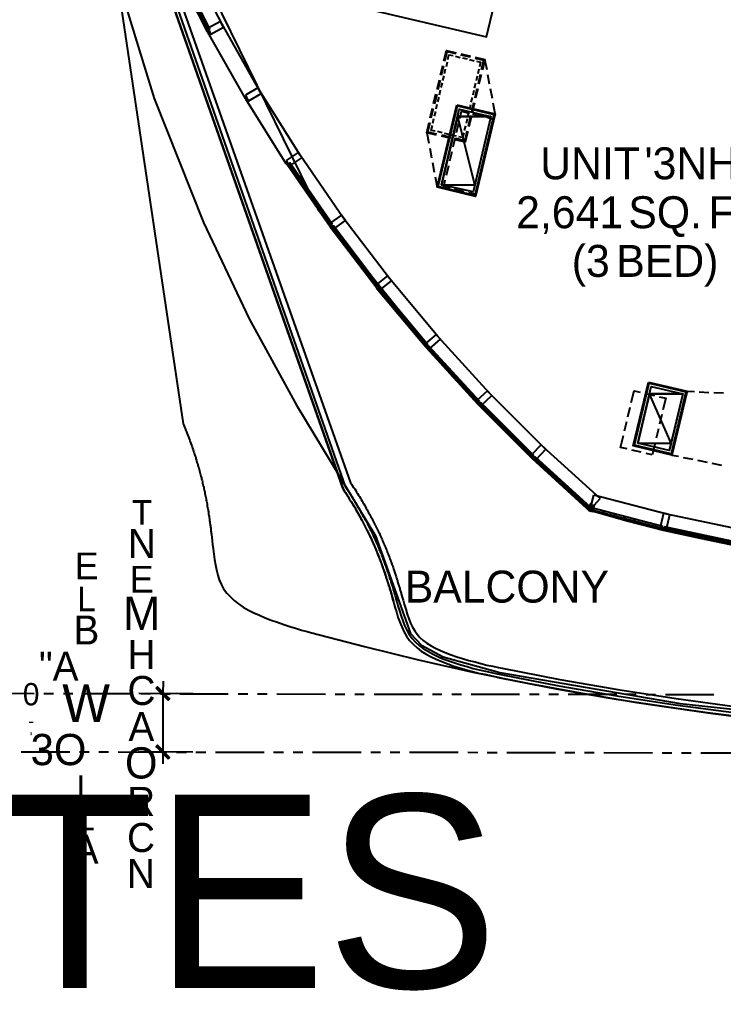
# Model space of a CAD drawing. Header units: feet. Extents: x -84 to 198, y -22 to 181.
# Drawn here: x 11.6 to 47.9, y -5.5 to 44.5 of the extents above; entities that cross this region are included whole.
import ezdxf
from ezdxf.enums import TextEntityAlignment as Align

# ---------------------------------------------------------------- set-up
doc = ezdxf.new("R2010")
doc.units = ezdxf.units.FT
for name, color, linetype in [('A-AREA-UNIDAD', 30, 'CONTINUOUS'), ('A-LINEA', 7, 'CONTINUOUS'), ('A-LINEA-FINA', 9, 'CONTINUOUS'), ('A-MURO-CONCRETO', 8, 'CONTINUOUS'), ('A-TEXTO-PDF', 3, 'CONTINUOUS')]:
    doc.layers.add(name, color=color, linetype=linetype)

msp = doc.modelspace()

# ---------------------------------------------------------------- linework, layer by layer
at = {"layer": 'A-AREA-UNIDAD'}
msp.add_lwpolyline([(16.512, 47.1289), (18.56, 40.48), (21.088, 34.08), (23.44, 29.12), (25.888, 24.6756), (29.952, 17.9556), (31.76, 12.9244), (32.32, 12.32), (33.44, 11.7156), (36.352, 10.9156), (45.632, 9.3156), (55.488, 8.2489)], dxfattribs=at)
at = {"layer": 'A-LINEA'}
for p, q in [((13.6226, 66.7667), (20.0557, 23.7249)), ((13.6029, 62.1415), (28.2487, 20.4037)), ((13.6029, 62.1415), (28.3061, 20.3172)), ((13.6029, 62.1415), (28.2487, 20.4037)), ((13.7756, 62.1571), (28.3932, 20.4994)), ((14.1463, 61.7674), (28.6711, 20.6835)), ((14.7188, 59.7712), (27.0084, 34.7254)), ((22.0533, 44.2978), (20.2667, 47.7911)), ((21.3067, 43.9111), (19.5333, 47.4044)), ((21.2933, 44.1244), (21.36, 44.1778)), ((23.9867, 40.8844), (22.0533, 44.2978)), ((23.2533, 40.4711), (21.32, 43.8844)), ((34.0667, 42.6578), (34.3067, 42.5911)), ((34.3333, 42.7244), (34.8267, 42.6178)), ((34.3467, 42.7778), (34.84, 42.6578)), ((34.4267, 42.5644), (34.6667, 42.5111)), ((35.0667, 42.5511), (35.52, 42.4444)), ((35.08, 42.6044), (35.5867, 42.4844)), ((33.2933, 41.6844), (33.4133, 42.1644)), ((33.3467, 41.6711), (33.4667, 42.1511)), ((33.6, 42.1244), (33.6533, 42.3644)), ((34.8, 42.4844), (35.04, 42.4178)), ((35.52, 42.4444), (35.4, 41.9511)), ((35.5867, 42.4844), (35.4533, 41.9378)), ((35.6933, 41.9511), (35.5867, 42.4844)), ((33.4267, 41.3911), (33.48, 41.6311)), ((33.5067, 41.7511), (33.56, 42.0044)), ((35.1867, 41.6178), (35.1333, 41.3778)), ((35.28, 41.9778), (35.2133, 41.7378)), ((35.3467, 41.7111), (35.24, 41.2178)), ((35.4, 41.6978), (35.28, 41.2044)), ((35.8267, 41.2044), (35.7333, 41.6978)), ((33.12, 40.9511), (33.24, 41.4311)), ((33.1733, 40.9378), (33.2933, 41.4178)), ((33.3333, 41.0311), (33.4, 41.2711)), ((35.1067, 41.2578), (35.04, 41.0044)), ((26.0667, 37.5511), (23.9867, 40.8844)), ((32.9467, 40.2178), (33.0667, 40.7111)), ((33, 40.2044), (33.12, 40.6978)), ((33.16, 40.2978), (33.2267, 40.5378)), ((33.2533, 40.6578), (33.3067, 40.9111)), ((34.9333, 40.5244), (34.8667, 40.2844)), ((35.0133, 40.8844), (34.96, 40.6444)), ((35.1733, 40.9778), (35.0667, 40.4844)), ((35.2267, 40.9644), (35.1067, 40.4844)), ((35.9733, 40.4711), (35.88, 40.9644)), ((25.36, 37.1111), (23.28, 40.4311)), ((33.08, 39.9378), (33.1333, 40.1778)), ((34.84, 40.1511), (34.7867, 39.9111)), ((35, 40.2444), (34.8933, 39.7644)), ((35.0533, 40.2311), (34.9333, 39.7511)), ((36.12, 39.6844), (36.0133, 40.2311)), ((32.7733, 39.4844), (32.8933, 39.9778)), ((32.8267, 39.4711), (32.9467, 39.9644)), ((32.9867, 39.5644), (33.0533, 39.8044)), ((34.76, 39.7911), (34.6933, 39.5511)), ((34.8267, 39.5111), (34.72, 39.0311)), ((34.88, 39.5111), (34.76, 39.0178)), ((34.9467, 39.6844), (35.44, 39.5644)), ((32.9067, 39.2044), (32.96, 39.4444)), ((34.12, 38.7244), (34.24, 39.2044)), ((34.5867, 39.0578), (34.52, 38.8178)), ((34.6667, 39.4311), (34.6133, 39.1778)), ((32.5867, 38.6978), (32.6933, 38.1644)), ((33.3867, 38.6978), (33.1467, 38.7644)), ((33.8267, 38.4044), (33.3467, 38.5244)), ((33.84, 38.4578), (33.36, 38.5778)), ((33.7467, 38.6178), (33.5067, 38.6711)), ((34.12, 38.5244), (33.8667, 38.5911)), ((34.4933, 38.6978), (34.44, 38.4578)), ((35.8667, 38.8178), (35.7467, 38.3378)), ((33.9467, 37.9911), (34.0667, 38.4711)), ((34.44, 38.4578), (34.24, 38.4978)), ((35.6933, 38.0978), (35.5733, 37.6044)), ((28.2933, 34.3244), (26.0667, 37.5511)), ((32.7467, 37.9111), (32.84, 37.4178)), ((33.7733, 37.2578), (33.8933, 37.7511)), ((27.6133, 33.8578), (25.3867, 37.0844)), ((25.5067, 37.0444), (25.5733, 37.0978)), ((32.88, 37.1778), (32.9733, 36.6844)), ((33.6, 36.5244), (33.72, 37.0178)), ((35.52, 37.3644), (35.4, 36.8711)), ((25.7867, 36.6444), (25.84, 36.7111)), ((35.3467, 36.6311), (35.2267, 36.1511)), ((26.0533, 36.2578), (26.12, 36.3111)), ((33.0267, 36.4444), (33.12, 35.8978)), ((26.32, 35.8578), (26.3867, 35.9244)), ((26.6, 35.4711), (26.6533, 35.5244)), ((34.52, 35.6711), (34.0267, 35.7911)), ((35.08, 35.5378), (34.76, 35.6178)), ((35.1733, 35.8978), (35.08, 35.5378)), ((26.8667, 35.0711), (26.9333, 35.1378)), ((27.0109, 34.7239), (33.8964, 26.1831)), ((27.1467, 34.6844), (27.2, 34.7378)), ((27.4133, 34.2844), (27.48, 34.3511)), ((30.6667, 31.2044), (28.2933, 34.3244)), ((30.0133, 30.7111), (27.64, 33.8311)), ((27.9733, 33.5244), (28.0267, 33.5778)), ((28.2667, 33.1378), (28.32, 33.1911)), ((28.5467, 32.7644), (28.6133, 32.8178)), ((28.84, 32.3778), (28.8933, 32.4444)), ((29.12, 32.0044), (29.1867, 32.0578)), ((29.4133, 31.6311), (29.4667, 31.6844)), ((29.6933, 31.2444), (29.76, 31.3111)), ((33.1867, 28.2044), (30.6667, 31.2044)), ((29.9867, 30.8711), (30.0533, 30.9244)), ((32.5467, 27.6711), (30.0267, 30.6711)), ((30.2933, 30.4978), (30.3467, 30.5511)), ((30.5867, 30.1378), (30.6533, 30.1911)), ((30.8933, 29.7644), (30.96, 29.8311)), ((31.2, 29.4044), (31.2533, 29.4578)), ((31.5067, 29.0444), (31.56, 29.0978)), ((31.8, 28.6844), (31.8667, 28.7378)), ((32.1067, 28.3111), (32.1733, 28.3778)), ((35.8267, 25.2978), (33.1867, 28.2044)), ((32.4133, 27.9511), (32.4667, 28.0044)), ((35.2133, 24.7378), (32.5733, 27.6311)), ((32.72, 27.5911), (32.7733, 27.6578)), ((33.04, 27.2444), (33.0933, 27.3111)), ((33.36, 26.8978), (33.4133, 26.9511)), ((33.68, 26.5511), (33.7333, 26.6044)), ((33.8911, 26.1859), (39.442, 20.6345)), ((34, 26.2044), (34.0533, 26.2578)), ((34.3067, 25.8578), (34.3733, 25.9111)), ((34.6267, 25.4978), (34.6933, 25.5644)), ((34.9467, 25.1511), (35.0133, 25.2178)), ((38.6, 22.5244), (35.8267, 25.2978)), ((43.84, 25.2844), (44.32, 25.1778)), ((46, 25.4044), (46.3733, 25.3778)), ((46.6133, 25.3644), (47.12, 25.3378)), ((47.3733, 25.3244), (47.8667, 25.3111)), ((38.0133, 21.9378), (35.24, 24.7111)), ((35.6, 24.4711), (35.6667, 24.5244)), ((42.9467, 24.0844), (43.0667, 24.5778)), ((35.9333, 24.1378), (36, 24.1911)), ((44.6933, 24.1911), (44.5733, 23.6978)), ((36.2667, 23.8044), (36.3333, 23.8578)), ((36.6, 23.4711), (36.6667, 23.5244)), ((42.7733, 23.3511), (42.8933, 23.8444)), ((36.9333, 23.1378), (37, 23.1911)), ((44.52, 23.4578), (44.4, 22.9778)), ((37.2667, 22.8044), (37.3333, 22.8578)), ((37.6133, 22.4711), (37.6667, 22.5244)), ((41.52, 19.8711), (38.6, 22.5244)), ((44.3467, 22.7244), (44.2, 22.1244)), ((37.9467, 22.1378), (38, 22.1911)), ((43.6267, 22.2578), (43.1467, 22.3644)), ((44.2, 22.1244), (43.88, 22.1911)), ((45.2133, 22.1111), (45.56, 22.0444)), ((40.84, 19.3644), (38.04, 21.9111)), ((38.2933, 21.8044), (38.3467, 21.8578)), ((38.64, 21.4844), (38.6933, 21.5378)), ((45.8, 21.9911), (46.2933, 21.8978)), ((46.5333, 21.8444), (47.0267, 21.7378)), ((47.2667, 21.6844), (47.76, 21.5911)), ((38.9867, 21.1644), (39.0533, 21.2311)), ((39.3333, 20.8444), (39.4, 20.9111)), ((39.4425, 20.6345), (41.0431, 19.2209)), ((39.68, 20.5244), (39.7467, 20.5911)), ((40.04, 20.2044), (40.0933, 20.2711)), ((41.08, 19.5778), (41.2, 20.0444)), ((44.9467, 19.0711), (41.2, 20.0444)), ((40.3867, 19.8844), (40.44, 19.9511)), ((40.7333, 19.5644), (40.8, 19.6311)), ((41.52, 19.8711), (41.1867, 19.5111)), ((41.1333, 19.2844), (41.2, 19.3511)), ((44.7333, 18.2711), (41.1467, 19.2044)), ((41.6667, 19.1511), (41.7333, 19.2178)), ((42.2, 19.0044), (42.2667, 19.0844)), ((48.7067, 18.2711), (44.9467, 19.0711)), ((42.7333, 18.8711), (42.8133, 18.9378)), ((43.28, 18.7244), (43.3467, 18.8044)), ((43.8133, 18.5911), (43.88, 18.6578)), ((44.3467, 18.4578), (44.4267, 18.5244)), ((48.5333, 17.4578), (44.7733, 18.2578)), ((44.8933, 18.3244), (44.96, 18.3911)), ((45.4533, 18.2044), (45.52, 18.2711)), ((46.0133, 18.0844), (46.08, 18.1511)), ((46.56, 17.9644), (46.64, 18.0311)), ((47.12, 17.8444), (47.2, 17.9111)), ((47.68, 17.7244), (47.76, 17.7911)), ((9.88, 9.8444), (12.3733, 9.8311)), ((12.88, 9.8311), (13.3733, 9.8311)), ((13.88, 9.8311), (14.3733, 9.8311)), ((14.88, 9.8311), (17.3733, 9.8311)), ((20.5467, 9.8178), (17.76, 9.8311)), ((17.88, 9.8311), (18.3733, 9.8311)), ((18.88, 9.8178), (19.3733, 9.8178)), ((19.88, 9.8178), (22.3733, 9.8178)), ((22.88, 9.8178), (23.3733, 9.8178)), ((23.88, 9.8178), (24.3733, 9.8178)), ((24.88, 9.8178), (27.3733, 9.8044)), ((27.88, 9.8044), (28.3733, 9.8044)), ((28.88, 9.8044), (29.3733, 9.8044)), ((29.88, 9.8044), (32.3733, 9.8044)), ((32.88, 9.8044), (33.3733, 9.8044)), ((33.88, 9.8044), (34.3733, 9.8044)), ((34.88, 9.8044), (37.3733, 9.7911)), ((37.88, 9.7911), (38.3733, 9.7911)), ((38.88, 9.7911), (39.3733, 9.7911)), ((39.88, 9.7911), (42.3733, 9.7911)), ((42.88, 9.7911), (43.3733, 9.7911)), ((43.88, 9.7778), (44.3733, 9.7778)), ((44.88, 9.7778), (47.3733, 9.7778)), ((11.7067, 6.8311), (14.2133, 6.8311)), ((14.7067, 6.8311), (15.2133, 6.8311)), ((15.7067, 6.8311), (16.2133, 6.8311)), ((16.7067, 6.8311), (19.2133, 6.8178)), ((20.5467, 6.8178), (17.7467, 6.8311)), ((19.7067, 6.8178), (20.2133, 6.8178)), ((20.7067, 6.8178), (21.2133, 6.8178)), ((21.7067, 6.8178), (24.2133, 6.8178)), ((24.7067, 6.8178), (25.2133, 6.8178)), ((25.7067, 6.8178), (26.2133, 6.8178)), ((26.7067, 6.8178), (29.2133, 6.8044)), ((29.7067, 6.8044), (30.2133, 6.8044)), ((30.7067, 6.8044), (31.2133, 6.8044)), ((31.7067, 6.8044), (34.2133, 6.8044)), ((34.7067, 6.8044), (35.2133, 6.7911)), ((35.7067, 6.7911), (36.2133, 6.7911)), ((36.7067, 6.7911), (39.2133, 6.7911)), ((39.7067, 6.7911), (40.2133, 6.7911)), ((40.7067, 6.7911), (41.2133, 6.7911)), ((41.7067, 6.7911), (44.2133, 6.7778)), ((44.7067, 6.7778), (45.2133, 6.7778)), ((45.7067, 6.7778), (46.2133, 6.7778)), ((46.7067, 6.7778), (49.2133, 6.7778))]:
    msp.add_line(p, q, dxfattribs=at)
for points in [[(25.2267, 49.6178), (24.44, 46.2978), (35.6667, 43.6444), (36.4533, 46.9644)], [(21.44, 44.0178), (19.6933, 47.4711), (19.6133, 47.4311), (21.3733, 43.9778), (21.44, 44.0178)], [(21.3067, 44.0844), (21.3733, 43.9511), (21.3067, 43.9111), (21.32, 43.8844), (21.4, 43.9244), (21.4667, 43.7911), (22.12, 44.1511), (21.9733, 44.4444), (21.3067, 44.0844)], [(33.4667, 42.4044), (33.6, 42.9511), (34.1067, 42.8311)], [(33.52, 42.3911), (33.64, 42.8978), (34.0933, 42.7911)], [(33.68, 42.4844), (33.7333, 42.7244), (33.9467, 42.6844)], [(35.16, 42.3911), (35.36, 42.3511), (35.3067, 42.0978)], [(23.2533, 40.6444), (23.32, 40.5111), (23.2533, 40.4711), (23.28, 40.4311), (23.3467, 40.4711), (23.4267, 40.3511), (24.0667, 40.7378), (23.8933, 41.0178), (23.2533, 40.6444)], [(34.1333, 40.1511), (36.12, 39.6844), (35.1067, 35.4311), (33.12, 35.8978), (34.1333, 40.1511)], [(34.1733, 40.0978), (36.0533, 39.6444), (35.0667, 35.4844), (33.1867, 35.9378), (34.1733, 40.0978)], [(35.8933, 39.5511), (34.9733, 35.6578), (33.3467, 36.0311), (34.2667, 39.9244), (35.8933, 39.5511)], [(34.2933, 39.4444), (34.3867, 39.8178), (34.7067, 39.7378)], [(35.68, 39.5111), (36, 39.4311), (35.92, 39.0711)], [(33.0933, 38.5778), (32.5867, 38.6978), (32.72, 39.2444)], [(33.1067, 38.6311), (32.6533, 38.7378), (32.7733, 39.2311)], [(33.0267, 38.7911), (32.8133, 38.8311), (32.88, 39.0844)], [(34.7067, 38.7778), (34.5733, 38.2311), (34.0667, 38.3511)], [(34.6533, 38.7911), (34.5467, 38.2844), (34.08, 38.4044)], [(25.3467, 37.2844), (25.4267, 37.1644), (25.36, 37.1111), (25.3733, 37.0844), (25.4533, 37.1244), (25.5333, 37.0044), (26.16, 37.4178), (25.9733, 37.6978), (25.3467, 37.2844)], [(27.7333, 33.9778), (25.5333, 37.1511), (25.4667, 37.1111), (27.6667, 33.9244), (27.7333, 33.9778)], [(33.7867, 35.8444), (33.4667, 35.9244), (33.5467, 36.2844)], [(27.5867, 34.0311), (27.68, 33.9111), (27.6133, 33.8578), (27.64, 33.8178), (27.7067, 33.8711), (27.7867, 33.7511), (28.4, 34.1911), (28.2, 34.4711), (27.5867, 34.0311)], [(30.12, 30.8311), (27.7867, 33.9111), (27.72, 33.8578), (30.0533, 30.7778), (30.12, 30.8311)], [(29.9867, 30.8711), (30.0667, 30.7511), (30, 30.7111), (30.0267, 30.6711), (30.0933, 30.7244), (30.1867, 30.6178), (30.7733, 31.0844), (30.5733, 31.3378), (29.9867, 30.8711)], [(32.6533, 27.7911), (30.1733, 30.7644), (30.1067, 30.7111), (32.5867, 27.7378), (32.6533, 27.7911)], [(32.5067, 27.8311), (32.6, 27.7244), (32.5467, 27.6711), (32.5733, 27.6311), (32.6267, 27.6844), (32.7333, 27.5778), (33.2933, 28.0711), (33.08, 28.3244), (32.5067, 27.8311)], [(35.32, 24.8711), (32.7067, 27.7244), (32.6533, 27.6711), (35.2667, 24.8178), (35.32, 24.8711)], [(44.0133, 25.8711), (46, 25.4044), (45.2133, 22.1111), (43.2267, 22.5778), (44.0133, 25.8711)], [(44.04, 25.8044), (45.9333, 25.3644), (45.1733, 22.1778), (43.2933, 22.6178), (44.04, 25.8044)], [(45.7733, 25.2578), (45.08, 22.3378), (43.4533, 22.7244), (44.1467, 25.6444), (45.7733, 25.2578)], [(35.1733, 24.9111), (35.28, 24.8044), (35.2133, 24.7378), (35.24, 24.7111), (35.3067, 24.7644), (35.4, 24.6578), (35.9467, 25.1778), (35.72, 25.4178), (35.1733, 24.9111)], [(43.12, 24.8178), (43.2667, 25.4178), (43.5867, 25.3511)], [(44.56, 25.1111), (44.8933, 25.0444), (44.7467, 24.4311)], [(38.12, 22.0711), (35.3733, 24.8178), (35.32, 24.7511), (38.0533, 22.0178), (38.12, 22.0711)], [(20.0533, 23.7244), (20.08, 23.6444), (20.12, 23.5511), (20.16, 23.4711), (20.1867, 23.3778), (20.2267, 23.2978), (20.2533, 23.2044), (20.2933, 23.1244), (20.32, 23.0444), (20.36, 22.9511), (20.3867, 22.8711), (20.4133, 22.7911), (20.44, 22.7111), (20.48, 22.6178), (20.5067, 22.5378), (20.5333, 22.4578), (20.56, 22.3778), (20.5867, 22.2978), (20.6133, 22.2178), (20.64, 22.1378), (20.6667, 22.0578), (20.6933, 21.9911), (20.7067, 21.9111), (20.7333, 21.8311), (20.76, 21.7511), (20.7867, 21.6844), (20.8, 21.6044), (20.8267, 21.5244), (20.8533, 21.4578), (20.8667, 21.3778), (20.8933, 21.2978), (20.9067, 21.2311), (20.9333, 21.1644), (20.9467, 21.0844), (20.96, 21.0178), (20.9867, 20.9378), (21, 20.8711), (21.0267, 20.8044), (21.04, 20.7244), (21.0533, 20.6578), (21.0667, 20.5911), (21.08, 20.5244), (21.1067, 20.4578), (21.12, 20.3911), (21.1333, 20.3244), (21.1467, 20.2578), (21.16, 20.1911), (21.1733, 20.1244), (21.1867, 20.0578), (21.2, 19.9911), (21.2133, 19.9244), (21.2267, 19.8578), (21.24, 19.7911), (21.2533, 19.7378), (21.2667, 19.6711), (21.28, 19.6044), (21.28, 19.5511), (21.2933, 19.4844), (21.3067, 19.4178), (21.32, 19.3644), (21.3333, 19.2978), (21.3333, 19.2444), (21.3467, 19.1778), (21.36, 19.1244), (21.36, 19.0711), (21.3733, 19.0044), (21.3867, 18.9511), (21.3867, 18.8978), (21.4, 18.8311), (21.4, 18.7778), (21.4133, 18.7244), (21.4267, 18.6711), (21.4267, 18.6178), (21.44, 18.5511), (21.44, 18.4978), (21.4533, 18.4444), (21.4533, 18.3911), (21.4667, 18.3378), (21.4667, 18.2844), (21.48, 18.2311), (21.48, 18.1911), (21.4933, 18.1378), (21.4933, 18.0844), (21.5067, 18.0311), (21.5067, 17.9778), (21.52, 17.9244), (21.52, 17.8844), (21.5467, 17.6844), (21.56, 17.5111), (21.5867, 17.2844), (21.6267, 17.0044), (21.6667, 16.7244), (21.7067, 16.4578), (21.76, 16.1911), (21.8267, 15.9244), (21.9067, 15.6844), (22.0133, 15.4578), (22.1333, 15.2178), (22.2933, 15.0044), (22.48, 14.8044), (22.68, 14.6178), (22.9067, 14.4444), (23.1467, 14.2844), (23.4133, 14.1244), (23.68, 13.9911), (23.9867, 13.8578), (24.28, 13.7244), (24.5867, 13.6044), (24.9067, 13.4978), (25.2267, 13.3778), (25.5333, 13.2844), (25.84, 13.1911), (26.1467, 13.0978), (26.44, 13.0178), (26.6133, 12.9644), (29.3867, 12.2444), (32.1733, 11.5644), (34.96, 10.9378), (37.7733, 10.3644), (40.5867, 9.8444), (43.4133, 9.3644), (46.24, 8.9511), (49.08, 8.5911)], [(42.9067, 22.4311), (42.5733, 22.4978), (42.72, 23.1111)], [(37.9733, 22.0978), (38.0667, 22.0044), (38.0133, 21.9378), (38.04, 21.9111), (38.1067, 21.9778), (38.2133, 21.8711), (38.72, 22.4178), (38.48, 22.6444), (37.9733, 22.0978)], [(41.04, 19.4044), (38.1733, 22.0178), (38.12, 21.9644), (40.9867, 19.3378), (41.04, 19.4044)], [(28.6667, 20.6844), (28.72, 20.6044), (28.7733, 20.5244), (28.8267, 20.4444), (28.88, 20.3644), (28.9333, 20.2844), (28.9733, 20.2044), (29.0267, 20.1244), (29.08, 20.0444), (29.12, 19.9778), (29.1733, 19.8978), (29.2133, 19.8178), (29.2667, 19.7378), (29.3067, 19.6711), (29.3467, 19.5911), (29.4, 19.5111), (29.44, 19.4444), (29.48, 19.3644), (29.52, 19.2844), (29.56, 19.2178), (29.6, 19.1378), (29.64, 19.0711), (29.68, 18.9911), (29.72, 18.9244), (29.76, 18.8578), (29.8, 18.7778), (29.84, 18.7111), (29.8667, 18.6444), (29.9067, 18.5644), (29.9467, 18.4978), (29.9733, 18.4311), (30.0133, 18.3644), (30.04, 18.2978), (30.08, 18.2311), (30.1067, 18.1644), (30.1333, 18.0978), (30.1733, 18.0178), (30.2, 17.9644), (30.2267, 17.8978), (30.2667, 17.8311), (30.2933, 17.7644), (30.32, 17.6978), (30.3467, 17.6311), (30.3733, 17.5644), (30.4, 17.4978), (30.4267, 17.4444), (30.4533, 17.3778), (30.48, 17.3111), (30.5067, 17.2578), (30.5333, 17.1911), (30.56, 17.1244), (30.5867, 17.0711), (30.6, 17.0044), (30.6267, 16.9511), (30.6533, 16.8844), (30.6667, 16.8311), (30.6933, 16.7644), (30.72, 16.7111), (30.7333, 16.6578), (30.76, 16.5911), (30.7733, 16.5378), (30.8, 16.4844), (30.8267, 16.4311), (30.84, 16.3644), (30.8533, 16.3111), (30.88, 16.2578), (30.8933, 16.2044), (30.92, 16.1511), (30.9333, 16.0978), (30.9467, 16.0444), (30.9733, 15.9911), (30.9867, 15.9378), (31, 15.8844), (31.0133, 15.8311), (31.04, 15.7778), (31.0533, 15.7244), (31.0667, 15.6711), (31.08, 15.6311), (31.0933, 15.5778), (31.1067, 15.5244), (31.12, 15.4711), (31.1467, 15.4311), (31.16, 15.3778), (31.1733, 15.3244), (31.1867, 15.2844), (31.2, 15.2311), (31.2133, 15.1911), (31.2267, 15.1378), (31.24, 15.0978), (31.2533, 15.0444), (31.2667, 15.0044), (31.28, 14.9644), (31.32, 14.7911), (31.3733, 14.6311), (31.4267, 14.4311), (31.5067, 14.1778), (31.5867, 13.9244), (31.6667, 13.6844), (31.76, 13.4578), (31.8533, 13.2444), (31.9733, 13.0578), (32.0933, 12.8844), (32.24, 12.7111), (32.4133, 12.5644), (32.6, 12.4311), (32.8133, 12.2844), (33.04, 12.1644), (33.2933, 12.0444), (33.5467, 11.9378), (33.84, 11.8178), (34.1467, 11.7244), (34.44, 11.6311), (34.76, 11.5378), (35.08, 11.4578), (35.3733, 11.3778), (35.68, 11.2978), (35.9867, 11.2311), (36.2933, 11.1778), (36.4667, 11.1378), (39.44, 10.5511), (42.4267, 10.0311), (45.4267, 9.5778), (48.44, 9.1644)], [(28.2533, 20.4178), (28.3067, 20.3378), (28.36, 20.2578), (28.4, 20.1778), (28.4533, 20.0978), (28.5067, 20.0178), (28.56, 19.9378), (28.6, 19.8578), (28.6533, 19.7911), (28.6933, 19.7111), (28.7467, 19.6311), (28.7867, 19.5644), (28.8267, 19.4844), (28.88, 19.4044), (28.92, 19.3378), (28.96, 19.2578), (29, 19.1911), (29.04, 19.1111), (29.08, 19.0444), (29.12, 18.9778), (29.16, 18.8978), (29.2, 18.8311), (29.24, 18.7644), (29.28, 18.6844), (29.32, 18.6178), (29.36, 18.5511), (29.3867, 18.4844), (29.4267, 18.4178), (29.4533, 18.3511), (29.4933, 18.2711), (29.5333, 18.2044), (29.56, 18.1378), (29.5867, 18.0711), (29.6267, 18.0044), (29.6533, 17.9378), (29.6933, 17.8844), (29.72, 17.8178), (29.7467, 17.7511), (29.7733, 17.6844), (29.8, 17.6178), (29.84, 17.5511), (29.8667, 17.4978), (29.8933, 17.4311), (29.92, 17.3644), (29.9467, 17.3111), (29.9733, 17.2444), (30, 17.1911), (30.0133, 17.1244), (30.04, 17.0578), (30.0667, 17.0044), (30.0933, 16.9511), (30.12, 16.8844), (30.1333, 16.8311), (30.16, 16.7644), (30.1867, 16.7111), (30.2, 16.6578), (30.2267, 16.5911), (30.2533, 16.5378), (30.2667, 16.4844), (30.2933, 16.4311), (30.3067, 16.3644), (30.3333, 16.3111), (30.3467, 16.2578), (30.3733, 16.2044), (30.3867, 16.1511), (30.4, 16.0978), (30.4267, 16.0444), (30.44, 15.9911), (30.4533, 15.9378), (30.48, 15.8844), (30.4933, 15.8311), (30.5067, 15.7778), (30.52, 15.7244), (30.5467, 15.6844), (30.56, 15.6311), (30.5733, 15.5778), (30.5867, 15.5244), (30.6, 15.4844), (30.6133, 15.4311), (30.6267, 15.3778), (30.6533, 15.3378), (30.6667, 15.2844), (30.68, 15.2311), (30.6933, 15.1911), (30.7067, 15.1378), (30.72, 15.0978), (30.7333, 15.0444), (30.7467, 15.0044), (30.76, 14.9511), (30.7733, 14.9111), (30.7867, 14.8711), (30.8, 14.8178), (30.84, 14.6444), (30.8933, 14.4978), (30.9467, 14.2844), (31.0267, 14.0311), (31.1067, 13.7644), (31.2, 13.4978), (31.3067, 13.2578), (31.4133, 13.0178), (31.5467, 12.7778), (31.7067, 12.5644), (31.8933, 12.3644), (32.0933, 12.1778), (32.3067, 12.0178), (32.56, 11.8578), (32.8133, 11.7111), (33.08, 11.5911), (33.36, 11.4711), (33.68, 11.3511), (33.9867, 11.2444), (34.2933, 11.1511), (34.6267, 11.0578), (34.9467, 10.9644), (35.2533, 10.8844), (35.5733, 10.8178), (35.88, 10.7511), (36.1867, 10.6844), (36.36, 10.6444), (39.3467, 10.0578), (42.3467, 9.5378), (45.36, 9.0844), (48.3733, 8.6711)], [(28.2533, 20.4178), (28.3067, 20.3378), (28.36, 20.2578), (28.4, 20.1778), (28.4533, 20.0978), (28.5067, 20.0178), (28.56, 19.9378), (28.6, 19.8578), (28.6533, 19.7911), (28.6933, 19.7111), (28.7467, 19.6311), (28.7867, 19.5644), (28.8267, 19.4844), (28.88, 19.4044), (28.92, 19.3378), (28.96, 19.2578), (29, 19.1911), (29.04, 19.1111), (29.08, 19.0444), (29.12, 18.9778), (29.16, 18.8978), (29.2, 18.8311), (29.24, 18.7644), (29.28, 18.6844), (29.32, 18.6178), (29.36, 18.5511), (29.3867, 18.4844), (29.4267, 18.4178), (29.4533, 18.3511), (29.4933, 18.2711), (29.5333, 18.2044), (29.56, 18.1378), (29.5867, 18.0711), (29.6267, 18.0044), (29.6533, 17.9378), (29.6933, 17.8844), (29.72, 17.8178), (29.7467, 17.7511), (29.7733, 17.6844), (29.8, 17.6178), (29.84, 17.5511), (29.8667, 17.4978), (29.8933, 17.4311), (29.92, 17.3644), (29.9467, 17.3111), (29.9733, 17.2444), (30, 17.1911), (30.0133, 17.1244), (30.04, 17.0578), (30.0667, 17.0044), (30.0933, 16.9511), (30.12, 16.8844), (30.1333, 16.8311), (30.16, 16.7644), (30.1867, 16.7111), (30.2, 16.6578), (30.2267, 16.5911), (30.2533, 16.5378), (30.2667, 16.4844), (30.2933, 16.4311), (30.3067, 16.3644), (30.3333, 16.3111), (30.3467, 16.2578), (30.3733, 16.2044), (30.3867, 16.1511), (30.4, 16.0978), (30.4267, 16.0444), (30.44, 15.9911), (30.4533, 15.9378), (30.48, 15.8844), (30.4933, 15.8311), (30.5067, 15.7778), (30.52, 15.7244), (30.5467, 15.6844), (30.56, 15.6311), (30.5733, 15.5778), (30.5867, 15.5244), (30.6, 15.4844), (30.6133, 15.4311), (30.6267, 15.3778), (30.6533, 15.3378), (30.6667, 15.2844), (30.68, 15.2311), (30.6933, 15.1911), (30.7067, 15.1378), (30.72, 15.0978), (30.7333, 15.0444), (30.7467, 15.0044), (30.76, 14.9511), (30.7733, 14.9111), (30.7867, 14.8711), (30.8, 14.8178), (30.84, 14.6444), (30.8933, 14.4978), (30.9467, 14.2844), (31.0267, 14.0311), (31.1067, 13.7644), (31.2, 13.4978), (31.3067, 13.2578), (31.4133, 13.0178), (31.5467, 12.7778), (31.7067, 12.5644), (31.8933, 12.3644), (32.0933, 12.1778), (32.3067, 12.0178), (32.56, 11.8578), (32.8133, 11.7111), (33.08, 11.5911), (33.36, 11.4711), (33.68, 11.3511), (33.9867, 11.2444), (34.2933, 11.1511), (34.6267, 11.0578), (34.9467, 10.9644), (35.2533, 10.8844), (35.5733, 10.8178), (35.88, 10.7511), (36.1867, 10.6844), (36.36, 10.6444), (39.3467, 10.0578), (42.3467, 9.5378), (45.36, 9.0844), (48.3733, 8.6711)], [(28.3067, 20.3244), (28.4533, 20.0978), (28.6, 19.8578), (28.7467, 19.6311), (28.88, 19.4178), (29, 19.1911), (29.12, 18.9778), (29.24, 18.7644), (29.3733, 18.5111), (29.5067, 18.2444), (29.64, 17.9778), (29.76, 17.7244), (29.88, 17.4578), (29.9867, 17.2178), (30.08, 16.9778), (30.1733, 16.7378), (30.2533, 16.5111), (30.3333, 16.2844), (30.4267, 16.0444), (30.5067, 15.7911), (30.5867, 15.5378), (30.6667, 15.2844), (30.7333, 15.0578), (30.7867, 14.8711), (30.8933, 14.4978), (30.9467, 14.2844), (31.0267, 14.0311), (31.1067, 13.7644), (31.2, 13.4978), (31.3067, 13.2578), (31.4133, 13.0178), (31.5467, 12.7778), (31.7067, 12.5644), (31.8933, 12.3644), (32.0933, 12.1778), (32.3067, 12.0178), (32.56, 11.8578), (32.8133, 11.7111), (33.08, 11.5911), (33.36, 11.4711), (33.68, 11.3511), (33.9867, 11.2444), (34.2933, 11.1511), (34.6267, 11.0578), (34.9467, 10.9644), (35.2533, 10.8844), (35.5733, 10.8178), (35.88, 10.7511), (36.1867, 10.6844), (36.36, 10.6444), (39.0933, 10.1111), (41.8267, 9.6311), (44.5733, 9.1911), (47.32, 8.8044), (50.08, 8.4711)], [(28.3867, 20.4978), (28.44, 20.4178), (28.4933, 20.3378), (28.5467, 20.2711), (28.6, 20.1911), (28.64, 20.1111), (28.6933, 20.0311), (28.7467, 19.9511), (28.7867, 19.8711), (28.84, 19.8044), (28.88, 19.7244), (28.9333, 19.6444), (28.9733, 19.5644), (29.0133, 19.4978), (29.0667, 19.4178), (29.1067, 19.3511), (29.1467, 19.2711), (29.1867, 19.2044), (29.2267, 19.1244), (29.2667, 19.0578), (29.3067, 18.9778), (29.3467, 18.9111), (29.3867, 18.8444), (29.4267, 18.7644), (29.4667, 18.6978), (29.5067, 18.6311), (29.5333, 18.5644), (29.5733, 18.4844), (29.6133, 18.4178), (29.64, 18.3511), (29.68, 18.2844), (29.7067, 18.2178), (29.7467, 18.1511), (29.7733, 18.0844), (29.8133, 18.0178), (29.84, 17.9511), (29.8667, 17.8844), (29.8933, 17.8178), (29.9333, 17.7511), (29.96, 17.6844), (29.9867, 17.6311), (30.0133, 17.5644), (30.04, 17.4978), (30.0667, 17.4311), (30.0933, 17.3778), (30.12, 17.3111), (30.1467, 17.2444), (30.1733, 17.1911), (30.2, 17.1244), (30.2267, 17.0711), (30.2533, 17.0044), (30.2667, 16.9511), (30.2933, 16.8844), (30.32, 16.8311), (30.3333, 16.7644), (30.36, 16.7111), (30.3867, 16.6578), (30.4, 16.5911), (30.4267, 16.5378), (30.44, 16.4844), (30.4667, 16.4311), (30.48, 16.3644), (30.5067, 16.3111), (30.52, 16.2578), (30.5467, 16.2044), (30.56, 16.1511), (30.5867, 16.0978), (30.6, 16.0444), (30.6133, 15.9911), (30.64, 15.9378), (30.6533, 15.8844), (30.6667, 15.8311), (30.68, 15.7778), (30.7067, 15.7244), (30.72, 15.6711), (30.7333, 15.6311), (30.7467, 15.5778), (30.76, 15.5244), (30.7733, 15.4711), (30.7867, 15.4311), (30.8133, 15.3778), (30.8267, 15.3378), (30.84, 15.2844), (30.8533, 15.2311), (30.8667, 15.1911), (30.88, 15.1378), (30.8933, 15.0978), (30.9067, 15.0444), (30.92, 15.0044), (30.9333, 14.9644), (30.9467, 14.9111), (30.96, 14.8711), (31, 14.6978), (31.0533, 14.5511), (31.1067, 14.3378), (31.1867, 14.0844), (31.2667, 13.8178), (31.36, 13.5644), (31.4533, 13.3244), (31.56, 13.0978), (31.6933, 12.8711), (31.84, 12.6711), (32, 12.4844), (32.2, 12.3111), (32.4, 12.1511), (32.64, 12.0044), (32.8933, 11.8711), (33.16, 11.7378), (33.4267, 11.6178), (33.7333, 11.5111), (34.04, 11.4044), (34.3467, 11.3111), (34.6667, 11.2178), (34.9867, 11.1244), (35.2933, 11.0578), (35.6133, 10.9778), (35.92, 10.9111), (36.2133, 10.8444), (36.4, 10.8044), (39.3867, 10.2311), (42.3733, 9.7111), (45.3867, 9.2444), (48.4, 8.8444)], [(40.9867, 19.2178), (41.1867, 19.3111), (41.0533, 19.6178), (40.84, 19.3644), (40.9867, 19.2178)], [(40.8933, 19.4578), (40.9333, 19.2578), (41.1467, 19.2044), (41.2267, 19.5244), (40.8933, 19.4578)], [(44.7467, 18.4311), (41.0667, 19.3911), (41.04, 19.3111), (44.7333, 18.3511), (44.7467, 18.4311)], [(48.5733, 17.4178), (46.68, 17.8044), (44.7867, 18.2311), (42.9067, 18.7111), (41.04, 19.2311)], [(44.6133, 18.3778), (44.7467, 18.3511), (44.7333, 18.2711), (44.7733, 18.2578), (44.7867, 18.3378), (44.9333, 18.3111), (45.1067, 19.0311), (44.7733, 19.1111), (44.6133, 18.3778)], [(48.5467, 17.6311), (44.8267, 18.4178), (44.8133, 18.3378), (48.5333, 17.5511), (48.5467, 17.6311)], [(19.0133, 10.4578), (19, 9.8311), (19, 6.8178), (19, 6.2044)]]:
    msp.add_lwpolyline(points, dxfattribs=at)
at = {"layer": 'A-LINEA-FINA'}
for points in [[(18.7333, 10.1778), (18.6667, 10.1111), (19.3467, 9.5511), (18.7333, 10.1778)], [(18.6667, 10.1111), (19.3467, 9.5511), (19.28, 9.4844), (18.6667, 10.1111), (18.6667, 10.1111)], [(19.3467, 6.5378), (18.6533, 7.0978), (18.72, 7.1644), (19.3467, 6.5378), (19.3467, 6.5378)], [(19.28, 6.4711), (19.3467, 6.5378), (18.6533, 7.0978), (19.28, 6.4711)]]:
    msp.add_lwpolyline(points, dxfattribs=at)
at = {"layer": 'A-MURO-CONCRETO'}
for points in [[(34.1867, 39.5511), (33.3467, 36.0311), (35.0667, 36.0311), (34.1867, 39.5511)], [(34.2667, 39.9244), (35.8933, 39.5511), (34.1867, 39.5511), (34.2667, 39.9244), (34.2667, 39.9244)], [(34.1867, 39.5511), (35.8933, 39.5511), (35.0667, 36.0311), (34.1867, 39.5511), (34.1867, 39.5511)], [(33.3467, 36.0311), (35.0667, 36.0311), (34.9733, 35.6578), (33.3467, 36.0311), (33.3467, 36.0311)], [(44.1467, 25.6444), (45.7733, 25.2578), (44.0533, 25.2578), (44.1467, 25.6444), (44.1467, 25.6444)], [(44.0533, 25.2578), (43.4533, 22.7244), (45.1733, 22.7244), (44.0533, 25.2578)], [(44.0533, 25.2578), (45.7733, 25.2578), (45.1733, 22.7244), (44.0533, 25.2578), (44.0533, 25.2578)], [(43.4533, 22.7244), (45.1733, 22.7244), (45.08, 22.3378), (43.4533, 22.7244), (43.4533, 22.7244)]]:
    msp.add_lwpolyline(points, dxfattribs=at)

# ---------------------------------------------------------------- texts
at = {"layer": 'A-TEXTO-PDF'}
for s, height, p in [('UNIT', 1.646, (41.0001, 36.3118)), ("'3NH'", 1.646, (46.4227, 36.3118)), ('2,641', 1.646, (39.9473, 33.7918)), ('SQ.', 1.646, (44.8658, 33.7918)), ('FT.', 1.646, (48.7536, 33.7918)), ('(3', 1.646, (41.0346, 31.2852)), ('BED)', 1.646, (44.9789, 31.2852)), ('T', 1.263, (17.9299, 18.5258)), ('N', 1.492, (17.9249, 16.8115)), ('E', 1.379, (15.0773, 15.7121)), ('E', 1.379, (17.9195, 15.0253)), ('BALCONY', 1.646, (36.7165, 14.5118)), ('L', 1.264, (15.0719, 14.0687)), ('M', 1.72, (17.9138, 13.0963)), ('B', 1.492, (15.0663, 12.3544)), ('H', 1.492, (17.9079, 11.0965)), ('"A', 1.492, (13.6434, 10.4975)), ('C', 1.492, (17.9024, 9.2396)), ('0', 1.149, (12.2218, 9.2198)), ('W', 1.949, (15.0533, 8.355)), ('A', 1.492, (17.8968, 7.3826)), ('-', 0.69, (12.2191, 8.0766)), ("'", 0.495, (12.2173, 7.3423)), ('3O', 1.608, (13.6312, 6.1405)), ('O', 1.607, (17.8911, 5.4536)), ('L', 1.264, (15.0403, 4.3543)), ('R', 1.492, (17.8854, 3.5246)), ('KCABTES', 9.944, (5.2398, -5.327)), ('L', 1.264, (15.0351, 2.7828)), ('C', 1.492, (17.8799, 1.6676)), ('A', 1.492, (15.0295, 1.0686)), ('N', 1.492, (17.8744, -0.1894))]:
    msp.add_text(s, height=height, dxfattribs=at).set_placement(p, align=Align.CENTER)

doc.saveas('drawing.dxf')
